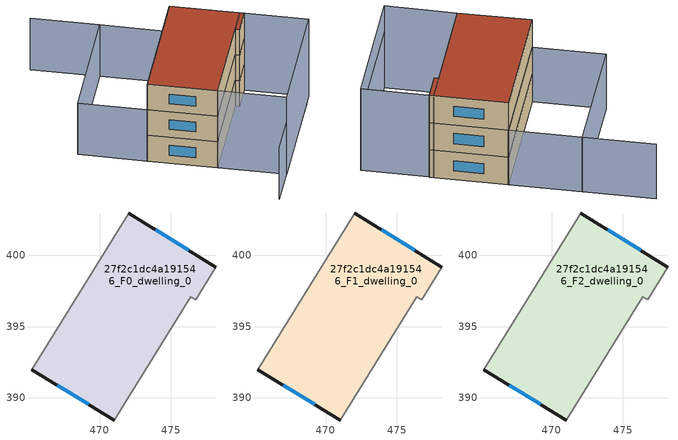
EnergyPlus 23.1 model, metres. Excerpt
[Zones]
27f2c1dc4a191546_F0_dwelling_0
 floor ground (EU_floor_Construction): 478.15,399.18 476.73,396.87 476.38,397.09 471.04,388.45 465.23,391.97 472.03,402.97 z0
 wall outside (EU_wall_Construction): 465.23,391.97 471.04,388.45 / 478.15,399.18 472.03,402.97 z0:3
 wall adiabatic (EU_wall_Construction): 471.04,388.45 476.38,397.09 476.73,396.87 478.15,399.18 / 472.03,402.97 465.23,391.97 z0:3
 window (EU_Window_Construction): 467.04,390.88 469.23,389.55 / 476.24,400.36 473.94,401.79 z0.93:2.07
27f2c1dc4a191546_F1_dwelling_0
 floor to 27f2c1dc4a191546_F0_dwelling_0 (EU_floor_Construction): 478.15,399.18 476.73,396.87 476.38,397.09 471.04,388.45 465.23,391.97 472.03,402.97 z3
 wall outside (EU_wall_Construction): 465.23,391.97 471.04,388.45 / 478.15,399.18 472.03,402.97 z3:6
 wall adiabatic (EU_wall_Construction): 471.04,388.45 476.38,397.09 476.73,396.87 478.15,399.18 / 472.03,402.97 465.23,391.97 z3:6
 window (EU_Window_Construction): 467.04,390.88 469.23,389.55 / 476.24,400.36 473.94,401.79 z3.93:5.07
27f2c1dc4a191546_F2_dwelling_0
 floor to 27f2c1dc4a191546_F1_dwelling_0 (EU_floor_Construction): 478.15,399.18 476.73,396.87 476.38,397.09 471.04,388.45 465.23,391.97 472.03,402.97 z6
 wall outside (EU_wall_Construction): 465.23,391.97 471.04,388.45 / 478.15,399.18 472.03,402.97 z6:9
 wall adiabatic (EU_wall_Construction): 471.04,388.45 476.38,397.09 476.73,396.87 478.15,399.18 / 472.03,402.97 465.23,391.97 z6:9
 window (EU_Window_Construction): 467.04,390.88 469.23,389.55 / 476.24,400.36 473.94,401.79 z6.93:8.07
 roof outside (EU_roof_Construction): 471.04,388.45 476.38,397.09 476.73,396.87 478.15,399.18 472.03,402.97 465.23,391.97 z9
shading: 474.51,381.47 482.93,395.11 / 460.63,410.02 466.33,406.5 / 472.03,402.97 465.24,391.97 / 465.24,391.97 459.53,395.5 / 459.53,395.5 466.33,406.5 / 466.33,406.5 472.03,402.97 z0:6; 483.43,395.91 476.67,384.97 / 476.67,384.97 471.04,388.45 / 471.04,388.45 477.8,399.39 / 477.8,399.39 483.43,395.91 z0:9
[Building]
EU S2 Campaign: North Axis=0; Terrain=City; Solar Distribution=FullExterior
[Site:Location]
Montreal-Trudeau.Intl.AP: Latitude=45.4667; Longitude=-73.75; Time Zone=-5; Elevation=36
[SizingPeriod:WeatherFileDays]
AnnualSizingPeriod: Begin Month=1; Begin Day of Month=1; End Month=12; End Day of Month=31; Day of Week for Start Day=Monday; Use Weather File Daylight Saving Period=No; Use Weather File Rain and Snow Indicators=No
[MATERIAL]
EU_InternalMass_Material: Roughness=MediumRough; Thickness=0.1; Conductivity=1; Density=1800; Specific Heat=900; Thermal Absorptance=0.9; Solar Absorptance=0.7; Visible Absorptance=0.7
[MATERIAL:NOMASS] Roughness=MediumRough; Thermal Absorptance=0.9; Solar Absorptance=0.7; Visible Absorptance=0.7
Name | Thermal Resistance
EU_wall_NoMass; EU_floor_NoMass | 1.51479
EU_roof_NoMass | 2.84114
[WINDOWMATERIAL:SIMPLEGLAZINGSYSTEM]
EU_Window_SimpleGlazing: UFactor=3.53504; Solar Heat Gain Coefficient=0.8; Visible Transmittance=0.8
[CONSTRUCTION]
EU_wall_Construction: EU_wall_NoMass
EU_roof_Construction: EU_roof_NoMass
EU_floor_Construction: EU_floor_NoMass
EU_Window_Construction: EU_Window_SimpleGlazing
EU_InternalMass_Construction: EU_InternalMass_Material
[ZONE] Type=1; Multiplier=1; Ceiling Height=autocalculate; Floor Area=autocalculate; Part of Total Floor Area=Yes
Name | Volume
27f2c1dc4a191546_F0_dwelling_0 | 266.026
27f2c1dc4a191546_F1_dwelling_0; 27f2c1dc4a191546_F2_dwelling_0 | 266.027
[INTERNALMASS] Construction=EU_InternalMass_Construction; Surface Area=88.6756
Name | Zone or ZoneList
27f2c1dc4a191546_F0_dwelling_0_EU_InternalMass | 27f2c1dc4a191546_F0_dwelling_0
27f2c1dc4a191546_F1_dwelling_0_EU_InternalMass | 27f2c1dc4a191546_F1_dwelling_0
27f2c1dc4a191546_F2_dwelling_0_EU_InternalMass | 27f2c1dc4a191546_F2_dwelling_0
[OTHEREQUIPMENT] Fuel Type=Electricity; Design Level Calculation Method=Watts/Area; Power per Zone Floor Area=1; Fraction Latent=0; Fraction Radiant=0; Fraction Lost=0; Carbon Dioxide Generation Rate=0; EndUse Subcategory=EU_Step8_InternalGains
Name | Zone or ZoneList or Space or SpaceList | Schedule
EU_Step8_InternalGain_27f2c1dc4a191546_F0_dwelling_0_f000 | 27f2c1dc4a191546_F0_dwelling_0 | EU_Step8_GainSchedule_27f2c1dc4a191546_F0_dwelling_0_f000
EU_Step8_InternalGain_27f2c1dc4a191546_F1_dwelling_0_f000 | 27f2c1dc4a191546_F1_dwelling_0 | EU_Step8_GainSchedule_27f2c1dc4a191546_F1_dwelling_0_f000
EU_Step8_InternalGain_27f2c1dc4a191546_F2_dwelling_0_f000 | 27f2c1dc4a191546_F2_dwelling_0 | EU_Step8_GainSchedule_27f2c1dc4a191546_F2_dwelling_0_f000
[ZONEVENTILATION:DESIGNFLOWRATE] Schedule=EU_AlwaysOn; Design Flow Rate Calculation Method=AirChanges/Hour; Air Changes per Hour=0.775154; Ventilation Type=Natural; Fan Pressure Rise=0; Fan Total Efficiency=1; Constant Term Coefficient=1; Temperature Term Coefficient=0; Velocity Term Coefficient=0; Velocity Squared Term Coefficient=0; Minimum Indoor Temperature=-100; Maximum Indoor Temperature=100; Delta Temperature=-100; Minimum Outdoor Temperature=-100; Maximum Outdoor Temperature=100; Maximum Wind Speed=40
Name | Zone or ZoneList or Space or SpaceList
EU_ConstantAir_27f2c1dc4a191546_F0_dwelling_0 | 27f2c1dc4a191546_F0_dwelling_0
EU_ConstantAir_27f2c1dc4a191546_F1_dwelling_0 | 27f2c1dc4a191546_F1_dwelling_0
EU_ConstantAir_27f2c1dc4a191546_F2_dwelling_0 | 27f2c1dc4a191546_F2_dwelling_0
[HVACTEMPLATE:THERMOSTAT] Constant Heating Setpoint=20; Constant Cooling Setpoint=50
EU_HeatOnly_27f2c1dc4a191546_F0_dwelling_0; EU_HeatOnly_27f2c1dc4a191546_F1_dwelling_0; EU_HeatOnly_27f2c1dc4a191546_F2_dwelling_0
[HVACTEMPLATE:ZONE:IDEALLOADSAIRSYSTEM] System Availability Schedule=EU_AlwaysOn; Maximum Heating Supply Air Temperature=50; Minimum Cooling Supply Air Temperature=13; Maximum Heating Supply Air Humidity Ratio=0.0156; Minimum Cooling Supply Air Humidity Ratio=0.0077; Heating Limit=NoLimit; Cooling Limit=NoLimit; Heating Availability Schedule=EU_AlwaysOn; Cooling Availability Schedule=EU_CoolingOff; Dehumidification Control Type=ConstantSensibleHeatRatio; Cooling Sensible Heat Ratio=0.7; Dehumidification Setpoint=60; Humidification Control Type=None; Humidification Setpoint=30; Outdoor Air Method=None; Outdoor Air Flow Rate per Person=0.00944; Outdoor Air Flow Rate per Zone Floor Area=0; Outdoor Air Flow Rate per Zone=0; Demand Controlled Ventilation Type=None; Outdoor Air Economizer Type=NoEconomizer; Heat Recovery Type=None; Sensible Heat Recovery Effectiveness=0.7; Latent Heat Recovery Effectiveness=0.65
Name | Template Thermostat
27f2c1dc4a191546_F0_dwelling_0 | EU_HeatOnly_27f2c1dc4a191546_F0_dwelling_0
27f2c1dc4a191546_F1_dwelling_0 | EU_HeatOnly_27f2c1dc4a191546_F1_dwelling_0
27f2c1dc4a191546_F2_dwelling_0 | EU_HeatOnly_27f2c1dc4a191546_F2_dwelling_0
[SIZING:ZONE] Zone Cooling Design Supply Air Temperature Input Method=SupplyAirTemperature; Zone Cooling Design Supply Air Temperature=13; Zone Heating Design Supply Air Temperature Input Method=SupplyAirTemperature; Zone Heating Design Supply Air Temperature=50; Zone Cooling Design Supply Air Humidity Ratio=0.008; Zone Heating Design Supply Air Humidity Ratio=0.008; Cooling Design Air Flow Method=DesignDay; Cooling Design Air Flow Rate=0; Cooling Minimum Air Flow per Zone Floor Area=0.000762; Cooling Minimum Air Flow=0; Cooling Minimum Air Flow Fraction=0.2; Heating Design Air Flow Method=DesignDay; Heating Design Air Flow Rate=0; Heating Maximum Air Flow per Zone Floor Area=0.002032; Heating Maximum Air Flow=0.141576; Heating Maximum Air Flow Fraction=0.3; Account for Dedicated Outdoor Air System=No; Dedicated Outdoor Air System Control Strategy=NeutralSupplyAir; Dedicated Outdoor Air Low Setpoint Temperature for Design=autosize; Dedicated Outdoor Air High Setpoint Temperature for Design=autosize; Zone Load Sizing Method=Sensible Load Only No Latent Load; Zone Latent Cooling Design Supply Air Humidity Ratio Input Method=HumidityRatioDifference; Zone Cooling Design Supply Air Humidity Ratio Difference=0.005; Zone Latent Heating Design Supply Air Humidity Ratio Input Method=HumidityRatioDifference; Zone Humidification Design Supply Air Humidity Ratio Difference=0.005
27f2c1dc4a191546_F0_dwelling_0; 27f2c1dc4a191546_F1_dwelling_0; 27f2c1dc4a191546_F2_dwelling_0
[SCHEDULE:CONSTANT]
Name | Hourly Value
EU_AlwaysOn | 1
EU_CoolingOff | 0
[SCHEDULE:FILE] Column Number=1; Rows to Skip at Top=0; Number of Hours of Data=8760; Column Separator=Comma; Interpolate to Timestep=No; Minutes per Item=60; Adjust Schedule for Daylight Savings=Yes
Name | File
EU_Step8_GainSchedule_27f2c1dc4a191546_F0_dwelling_0_f000 | ../../schedules/27f2c1dc4a191546/27f2c1dc4a191546_F0_dwelling_0_f000_gain.csv
EU_Step8_GainSchedule_27f2c1dc4a191546_F1_dwelling_0_f000 | ../../schedules/27f2c1dc4a191546/27f2c1dc4a191546_F1_dwelling_0_f000_gain.csv
EU_Step8_GainSchedule_27f2c1dc4a191546_F2_dwelling_0_f000 | ../../schedules/27f2c1dc4a191546/27f2c1dc4a191546_F2_dwelling_0_f000_gain.csv
